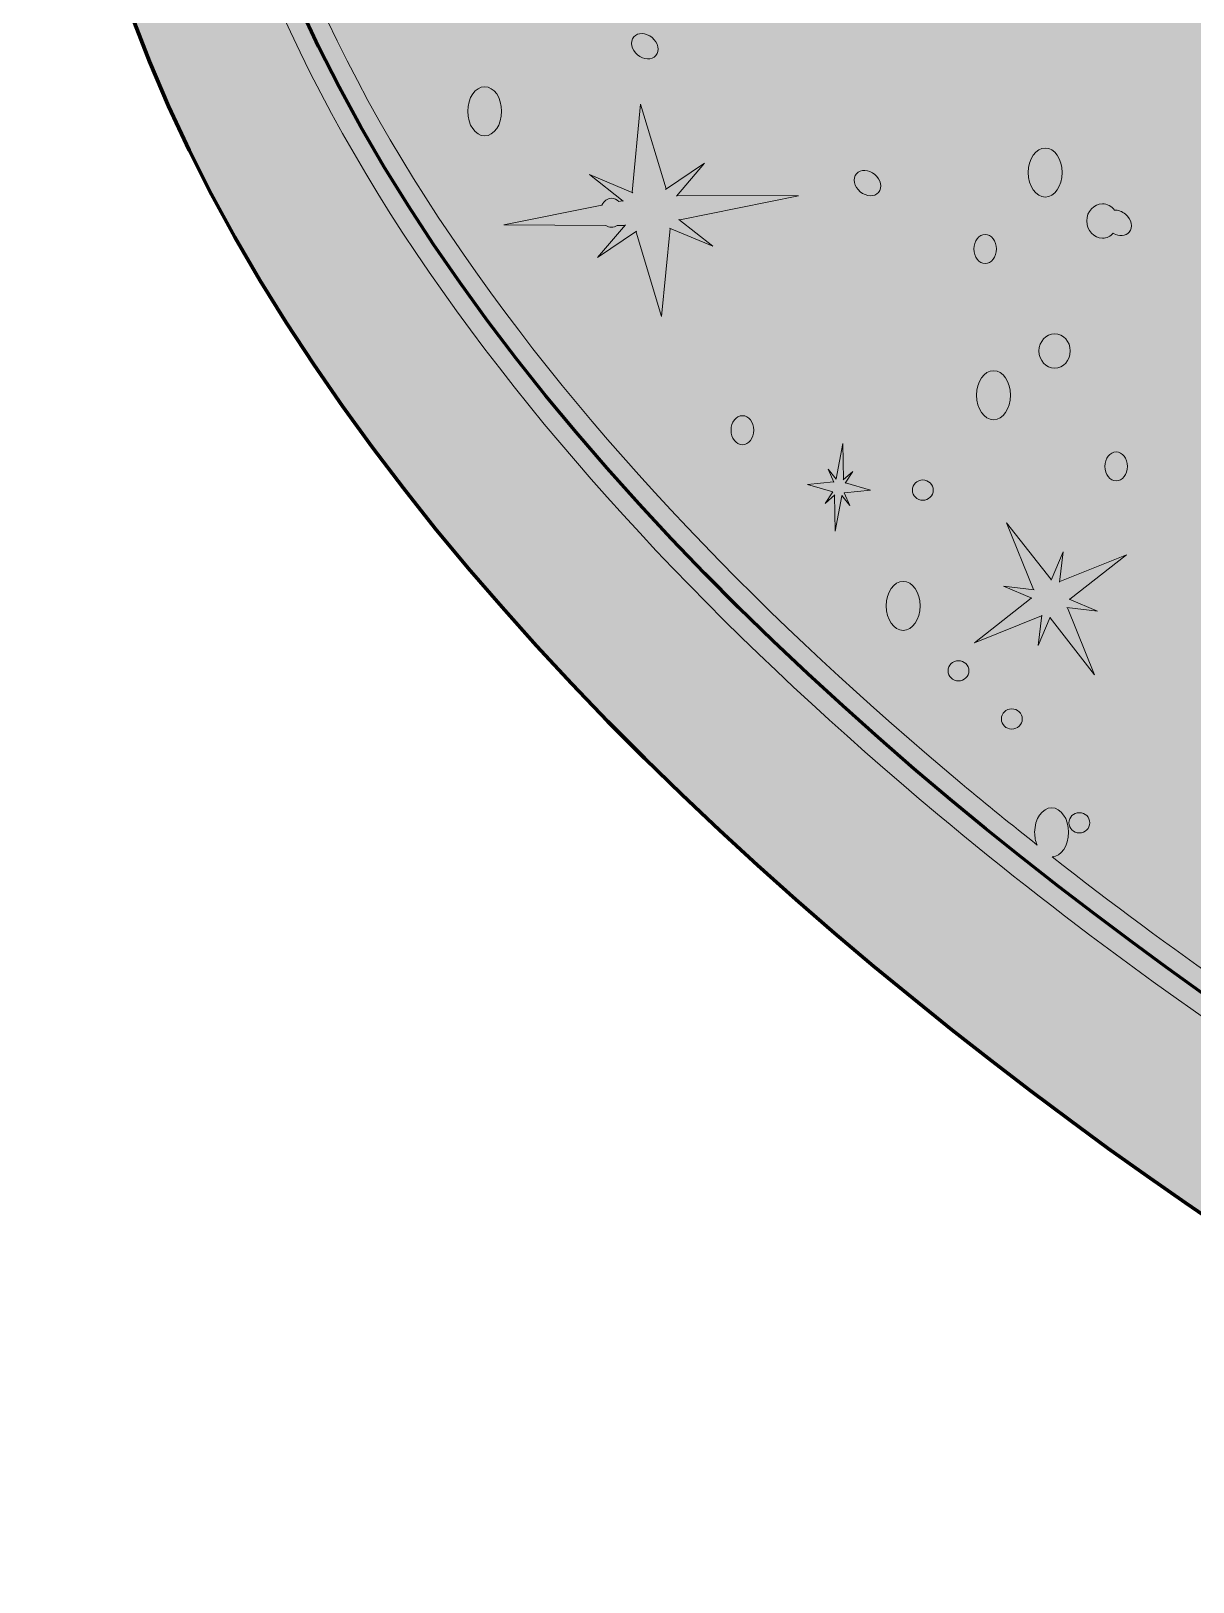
# Model space of a CAD drawing. Header units: millimetres. Extents: x 2.1 to 56, y 0.5 to 70.6.
# Drawn here: x 2.12 to 19.32, y 0.5 to 23.46 of the extents above; entities that cross this region are included whole.
import ezdxf

# ---------------------------------------------------------------- set-up
doc = ezdxf.new("R2010")
doc.units = ezdxf.units.MM

msp = doc.modelspace()

# ---------------------------------------------------------------- hatches: boundary and pattern name
at = {"true_color": 0x000000, "transparency": 33554687}
h = msp.add_hatch(color=18, dxfattribs=at)
edge = h.paths.add_edge_path(flags=0)
edge.add_spline(control_points=[(2.18, 58.849), (2.121, 62.163), (15.096, 70.58), (29.023, 70.516), (41.935, 70.457), (56.015, 62.173), (56, 58.849), (55.929, 43.515), (56.034, 43.399), (55.624, 27.611), (55.341, 16.727), (31.99, 0.499), (29.023, 0.889), (25.602, 1.338), (2.776, 14.306), (2.557, 29.116), (2.372, 41.574), (2.358, 48.941), (2.18, 58.849)], knot_values=[0, 0, 0, 0, 1, 1, 1, 2, 2, 2, 3, 3, 3, 4, 4, 4, 5, 5, 5, 6, 6, 6, 6], degree=3, periodic=1)
at = {"true_color": 0xffffff, "transparency": 33554687}
h = msp.add_hatch(color=7, dxfattribs=at)
edge = h.paths.add_edge_path(flags=0)
edge.add_spline(control_points=[(11.039, 23.372), (11.098, 23.443), (11.22, 23.438), (11.311, 23.362), (11.402, 23.286), (11.427, 23.167), (11.367, 23.096), (11.308, 23.025), (11.186, 23.03), (11.096, 23.106), (11.005, 23.182), (10.98, 23.301), (11.039, 23.372)], knot_values=[0, 0, 0, 0, 1, 1, 1, 2, 2, 2, 3, 3, 3, 4, 4, 4, 4], degree=3, periodic=1)
h = msp.add_hatch(color=7, dxfattribs=at)
edge = h.paths.add_edge_path(flags=0)
edge.add_spline(control_points=[(8.834, 22.634), (8.973, 22.634), (9.085, 22.471), (9.085, 22.271), (9.085, 22.071), (8.973, 21.908), (8.834, 21.908), (8.696, 21.908), (8.583, 22.071), (8.583, 22.271), (8.583, 22.471), (8.696, 22.634), (8.834, 22.634)], knot_values=[0, 0, 0, 0, 1, 1, 1, 2, 2, 2, 3, 3, 3, 4, 4, 4, 4], degree=3, periodic=1)
h = msp.add_hatch(color=7, dxfattribs=at)
edge = h.paths.add_edge_path(flags=0)
edge.add_spline(control_points=[(10.627, 20.583), (10.627, 20.583), (9.117, 20.589), (9.117, 20.589), (9.117, 20.589), (10.569, 20.883), (10.569, 20.883), (10.598, 20.943), (10.651, 20.983), (10.71, 20.983), (10.751, 20.983), (10.788, 20.965), (10.817, 20.934), (10.817, 20.934), (10.87, 20.945), (10.87, 20.945), (10.87, 20.945), (10.885, 20.94), (10.885, 20.94), (10.885, 20.94), (10.384, 21.334), (10.384, 21.334), (10.384, 21.334), (11.026, 21.064), (11.026, 21.064), (11.026, 21.064), (11.016, 21.073), (11.016, 21.073), (11.016, 21.073), (11.142, 22.375), (11.142, 22.375), (11.142, 22.375), (11.52, 21.123), (11.52, 21.123), (11.52, 21.123), (11.512, 21.112), (11.512, 21.112), (11.512, 21.112), (12.089, 21.502), (12.089, 21.502), (12.089, 21.502), (11.674, 21.017), (11.674, 21.017), (11.674, 21.017), (11.688, 21.025), (11.688, 21.025), (11.688, 21.025), (13.477, 21.019), (13.477, 21.019), (13.477, 21.019), (11.724, 20.663), (11.724, 20.663), (11.724, 20.663), (11.708, 20.668), (11.708, 20.668), (11.708, 20.668), (12.21, 20.273), (12.21, 20.273), (12.21, 20.273), (11.568, 20.543), (11.568, 20.543), (11.568, 20.543), (11.578, 20.534), (11.578, 20.534), (11.578, 20.534), (11.452, 19.233), (11.452, 19.233), (11.452, 19.233), (11.074, 20.484), (11.074, 20.484), (11.074, 20.484), (11.082, 20.496), (11.082, 20.496), (11.082, 20.496), (10.505, 20.105), (10.505, 20.105), (10.505, 20.105), (10.92, 20.59), (10.92, 20.59), (10.92, 20.59), (10.906, 20.582), (10.906, 20.582), (10.906, 20.582), (10.793, 20.583), (10.793, 20.583), (10.769, 20.565), (10.74, 20.554), (10.71, 20.554), (10.68, 20.554), (10.651, 20.565), (10.627, 20.583)], knot_values=[0, 0, 0, 0, 1, 1, 1, 2, 2, 2, 3, 3, 3, 4, 4, 4, 5, 5, 5, 6, 6, 6, 7, 7, 7, 8, 8, 8, 9, 9, 9, 10, 10, 10, 11, 11, 11, 12, 12, 12, 13, 13, 13, 14, 14, 14, 15, 15, 15, 16, 16, 16, 17, 17, 17, 18, 18, 18, 19, 19, 19, 20, 20, 20, 21, 21, 21, 22, 22, 22, 23, 23, 23, 24, 24, 24, 25, 25, 25, 26, 26, 26, 27, 27, 27, 28, 28, 28, 29, 29, 29, 30, 30, 30, 30], degree=3, periodic=1)
h = msp.add_hatch(color=7, dxfattribs=at)
edge = h.paths.add_edge_path(flags=0)
edge.add_spline(control_points=[(17.13, 21.727), (17.268, 21.727), (17.381, 21.564), (17.381, 21.364), (17.381, 21.164), (17.268, 21.001), (17.13, 21.001), (16.992, 21.001), (16.879, 21.164), (16.879, 21.364), (16.879, 21.564), (16.992, 21.727), (17.13, 21.727)], knot_values=[0, 0, 0, 0, 1, 1, 1, 2, 2, 2, 3, 3, 3, 4, 4, 4, 4], degree=3, periodic=1)
h = msp.add_hatch(color=7, dxfattribs=at)
edge = h.paths.add_edge_path(flags=0)
edge.add_spline(control_points=[(14.335, 21.347), (14.395, 21.418), (14.516, 21.413), (14.607, 21.337), (14.698, 21.261), (14.723, 21.142), (14.664, 21.071), (14.604, 21), (14.482, 21.005), (14.392, 21.081), (14.301, 21.157), (14.276, 21.277), (14.335, 21.347)], knot_values=[0, 0, 0, 0, 1, 1, 1, 2, 2, 2, 3, 3, 3, 4, 4, 4, 4], degree=3, periodic=1)
h = msp.add_hatch(color=7, dxfattribs=at)
edge = h.paths.add_edge_path(flags=0)
edge.add_spline(control_points=[(18.155, 20.808), (18.208, 20.81), (18.267, 20.79), (18.317, 20.748), (18.407, 20.672), (18.433, 20.553), (18.373, 20.482), (18.321, 20.42), (18.222, 20.416), (18.137, 20.466), (18.096, 20.422), (18.039, 20.394), (17.976, 20.394), (17.848, 20.394), (17.744, 20.508), (17.744, 20.648), (17.744, 20.788), (17.848, 20.902), (17.976, 20.902), (18.048, 20.902), (18.113, 20.865), (18.155, 20.808)], knot_values=[0, 0, 0, 0, 1, 1, 1, 2, 2, 2, 3, 3, 3, 4, 4, 4, 5, 5, 5, 6, 6, 6, 7, 7, 7, 7], degree=3, periodic=1)
h = msp.add_hatch(color=7, dxfattribs=at)
edge = h.paths.add_edge_path(flags=0)
edge.add_spline(control_points=[(16.241, 20.447), (16.333, 20.447), (16.408, 20.351), (16.408, 20.233), (16.408, 20.114), (16.333, 20.018), (16.241, 20.018), (16.148, 20.018), (16.073, 20.114), (16.073, 20.233), (16.073, 20.351), (16.148, 20.447), (16.241, 20.447)], knot_values=[0, 0, 0, 0, 1, 1, 1, 2, 2, 2, 3, 3, 3, 4, 4, 4, 4], degree=3, periodic=1)
h = msp.add_hatch(color=7, dxfattribs=at)
edge = h.paths.add_edge_path(flags=0)
edge.add_spline(control_points=[(17.268, 18.976), (17.396, 18.976), (17.5, 18.863), (17.5, 18.723), (17.5, 18.583), (17.396, 18.469), (17.268, 18.469), (17.141, 18.469), (17.037, 18.583), (17.037, 18.723), (17.037, 18.863), (17.141, 18.976), (17.268, 18.976)], knot_values=[0, 0, 0, 0, 1, 1, 1, 2, 2, 2, 3, 3, 3, 4, 4, 4, 4], degree=3, periodic=1)
h = msp.add_hatch(color=7, dxfattribs=at)
edge = h.paths.add_edge_path(flags=0)
edge.add_spline(control_points=[(16.365, 18.431), (16.504, 18.431), (16.616, 18.268), (16.616, 18.068), (16.616, 17.868), (16.504, 17.705), (16.365, 17.705), (16.227, 17.705), (16.114, 17.868), (16.114, 18.068), (16.114, 18.268), (16.227, 18.431), (16.365, 18.431)], knot_values=[0, 0, 0, 0, 1, 1, 1, 2, 2, 2, 3, 3, 3, 4, 4, 4, 4], degree=3, periodic=1)
h = msp.add_hatch(color=7, dxfattribs=at)
edge = h.paths.add_edge_path(flags=0)
edge.add_spline(control_points=[(12.648, 17.765), (12.74, 17.765), (12.815, 17.669), (12.815, 17.551), (12.815, 17.432), (12.74, 17.336), (12.648, 17.336), (12.555, 17.336), (12.48, 17.432), (12.48, 17.551), (12.48, 17.669), (12.555, 17.765), (12.648, 17.765)], knot_values=[0, 0, 0, 0, 1, 1, 1, 2, 2, 2, 3, 3, 3, 4, 4, 4, 4], degree=3, periodic=1)
for points in [[(14, 16.783), (13.918, 16.973), (14.036, 16.826), (14.035, 16.83), (14.135, 17.351), (14.143, 16.82), (14.14, 16.816), (14.283, 16.941), (14.169, 16.768), (14.172, 16.771), (14.544, 16.662), (14.159, 16.621), (14.156, 16.624), (14.238, 16.435), (14.119, 16.582), (14.121, 16.578), (14.02, 16.056), (14.013, 16.587), (14.016, 16.591), (13.873, 16.467), (13.987, 16.639), (13.984, 16.637), (13.611, 16.745), (13.997, 16.786)], [(16.932, 15.063), (16.514, 15.241), (16.965, 15.187), (16.956, 15.191), (16.557, 16.181), (17.216, 15.342), (17.216, 15.332), (17.393, 15.75), (17.339, 15.299), (17.344, 15.308), (18.333, 15.707), (17.494, 15.048), (17.484, 15.048), (17.903, 14.87), (17.451, 14.925), (17.46, 14.92), (17.86, 13.931), (17.2, 14.77), (17.201, 14.78), (17.023, 14.361), (17.077, 14.813), (17.072, 14.804), (16.083, 14.404), (16.922, 15.063)]]:
    msp.add_hatch(color=7, dxfattribs=at).paths.add_polyline_path(points, flags=0)
h = msp.add_hatch(color=7, dxfattribs=at)
edge = h.paths.add_edge_path(flags=0)
edge.add_spline(control_points=[(18.178, 17.229), (18.271, 17.229), (18.345, 17.133), (18.345, 17.015), (18.345, 16.896), (18.271, 16.8), (18.178, 16.8), (18.086, 16.8), (18.011, 16.896), (18.011, 17.015), (18.011, 17.133), (18.086, 17.229), (18.178, 17.229)], knot_values=[0, 0, 0, 0, 1, 1, 1, 2, 2, 2, 3, 3, 3, 4, 4, 4, 4], degree=3, periodic=1)
h = msp.add_hatch(color=7, dxfattribs=at)
edge = h.paths.add_edge_path(flags=0)
edge.add_spline(control_points=[(15.317, 16.813), (15.402, 16.813), (15.472, 16.746), (15.472, 16.663), (15.472, 16.581), (15.402, 16.513), (15.317, 16.513), (15.232, 16.513), (15.163, 16.581), (15.163, 16.663), (15.163, 16.746), (15.232, 16.813), (15.317, 16.813)], knot_values=[0, 0, 0, 0, 1, 1, 1, 2, 2, 2, 3, 3, 3, 4, 4, 4, 4], degree=3, periodic=1)
h = msp.add_hatch(color=7, dxfattribs=at)
edge = h.paths.add_edge_path(flags=0)
edge.add_spline(control_points=[(15.027, 15.312), (15.165, 15.312), (15.278, 15.15), (15.278, 14.949), (15.278, 14.749), (15.165, 14.587), (15.027, 14.587), (14.888, 14.587), (14.776, 14.749), (14.776, 14.949), (14.776, 15.15), (14.888, 15.312), (15.027, 15.312)], knot_values=[0, 0, 0, 0, 1, 1, 1, 2, 2, 2, 3, 3, 3, 4, 4, 4, 4], degree=3, periodic=1)
h = msp.add_hatch(color=7, dxfattribs=at)
edge = h.paths.add_edge_path(flags=0)
edge.add_spline(control_points=[(15.846, 14.138), (15.931, 14.138), (16, 14.071), (16, 13.988), (16, 13.906), (15.931, 13.838), (15.846, 13.838), (15.76, 13.838), (15.691, 13.906), (15.691, 13.988), (15.691, 14.071), (15.76, 14.138), (15.846, 14.138)], knot_values=[0, 0, 0, 0, 1, 1, 1, 2, 2, 2, 3, 3, 3, 4, 4, 4, 4], degree=3, periodic=1)
h = msp.add_hatch(color=7, dxfattribs=at)
edge = h.paths.add_edge_path(flags=0)
edge.add_spline(control_points=[(16.634, 13.425), (16.72, 13.425), (16.789, 13.358), (16.789, 13.275), (16.789, 13.192), (16.72, 13.125), (16.634, 13.125), (16.549, 13.125), (16.48, 13.192), (16.48, 13.275), (16.48, 13.358), (16.549, 13.425), (16.634, 13.425)], knot_values=[0, 0, 0, 0, 1, 1, 1, 2, 2, 2, 3, 3, 3, 4, 4, 4, 4], degree=3, periodic=1)
h = msp.add_hatch(color=7, dxfattribs=at)
edge = h.paths.add_edge_path(flags=0)
edge.add_spline(control_points=[(17.224, 11.96), (17.362, 11.96), (17.475, 11.797), (17.475, 11.597), (17.475, 11.397), (17.362, 11.234), (17.224, 11.234), (17.085, 11.234), (16.973, 11.397), (16.973, 11.597), (16.973, 11.797), (17.085, 11.96), (17.224, 11.96)], knot_values=[0, 0, 0, 0, 1, 1, 1, 2, 2, 2, 3, 3, 3, 4, 4, 4, 4], degree=3, periodic=1)
h = msp.add_hatch(color=7, dxfattribs=at)
edge = h.paths.add_edge_path(flags=0)
edge.add_spline(control_points=[(17.634, 11.888), (17.72, 11.888), (17.789, 11.821), (17.789, 11.738), (17.789, 11.656), (17.72, 11.588), (17.634, 11.588), (17.549, 11.588), (17.48, 11.656), (17.48, 11.738), (17.48, 11.821), (17.549, 11.888), (17.634, 11.888)], knot_values=[0, 0, 0, 0, 1, 1, 1, 2, 2, 2, 3, 3, 3, 4, 4, 4, 4], degree=3, periodic=1)

# ---------------------------------------------------------------- linework, layer by layer
at = {"color": 18, "linetype": 'Continuous', "lineweight": 9, "true_color": 0x000000}
for points in [[(14, 16.783), (13.918, 16.973), (14.036, 16.826), (14.035, 16.83), (14.135, 17.351), (14.143, 16.82), (14.14, 16.816), (14.283, 16.941), (14.169, 16.768), (14.172, 16.771), (14.544, 16.662), (14.159, 16.621), (14.156, 16.624), (14.238, 16.435), (14.119, 16.582), (14.121, 16.578), (14.02, 16.056), (14.013, 16.587), (14.016, 16.591), (13.873, 16.467), (13.987, 16.639), (13.984, 16.637), (13.611, 16.745), (13.997, 16.786), (14, 16.783)], [(16.932, 15.063), (16.514, 15.241), (16.965, 15.187), (16.956, 15.191), (16.557, 16.181), (17.216, 15.342), (17.216, 15.332), (17.393, 15.75), (17.339, 15.299), (17.344, 15.308), (18.333, 15.707), (17.494, 15.048), (17.484, 15.048), (17.903, 14.87), (17.451, 14.925), (17.46, 14.92), (17.86, 13.931), (17.2, 14.77), (17.201, 14.78), (17.023, 14.361), (17.077, 14.813), (17.072, 14.804), (16.083, 14.404), (16.922, 15.063), (16.932, 15.063)]]:
    msp.add_lwpolyline(points, close=True, dxfattribs=at)
at = {"color": 7, "linetype": 'Continuous', "lineweight": 158, "true_color": 0xffffff}
msp.add_open_spline([(2.18, 58.849), (2.358, 48.941), (2.372, 41.574), (2.557, 29.116), (2.776, 14.306), (25.602, 1.338), (29.023, 0.889), (31.99, 0.499), (55.341, 16.727), (55.624, 27.611), (56.034, 43.399), (55.929, 43.515), (56, 58.849), (56.015, 62.173), (41.935, 70.457), (29.023, 70.516), (15.096, 70.58), (2.121, 62.163), (2.18, 58.849)], degree=3, knots=[0, 0, 0, 0, 1, 1, 1, 2, 2, 2, 3, 3, 3, 4, 4, 4, 5, 5, 5, 6, 6, 6, 6], dxfattribs=at)
at = {"color": 18, "linetype": 'Continuous', "lineweight": 9, "true_color": 0x000000}
for points, knots in [([(54.172, 51.633), (54.147, 42.936), (54.164, 40.895), (53.847, 28.675), (53.783, 26.218), (52.481, 23.466), (50.482, 20.715), (47.528, 16.65), (43.056, 12.573), (38.944, 9.44), (35.741, 6.998), (32.755, 5.129), (30.875, 4.276), (30.005, 3.881), (29.348, 3.708), (28.991, 3.755), (28.501, 3.819), (27.594, 4.146), (26.407, 4.713), (23.715, 6), (19.533, 8.526), (15.533, 11.868), (9.787, 16.671), (4.436, 23.161), (4.333, 30.067), (4.163, 41.555), (4.151, 48.349), (3.986, 57.485), (3.979, 57.897), (4.154, 58.391), (4.515, 58.931), (5.009, 59.672), (5.855, 60.522), (6.993, 61.401), (11.337, 64.754), (19.966, 68.578), (29.029, 68.537), (37.429, 68.499), (46.36, 64.715), (50.958, 61.389), (52.161, 60.518), (53.071, 59.676), (53.607, 58.939), (54, 58.399), (54.196, 57.904), (54.194, 57.489), (54.184, 55.311), (54.177, 53.467), (54.173, 51.851), (54.201, 51.78), (54.2, 51.702), (54.172, 51.633)], [0, 0, 0, 0, 1, 1, 1, 2, 2, 2, 3, 3, 3, 4, 4, 4, 5, 5, 5, 6, 6, 6, 7, 7, 7, 8, 8, 8, 9, 9, 9, 10, 10, 10, 11, 11, 11, 12, 12, 12, 13, 13, 13, 14, 14, 14, 15, 15, 15, 16, 16, 16, 17, 17, 17, 17]), ([(53.375, 32.803), (53.585, 41.525), (53.575, 44.031), (53.597, 51.666), (52.67, 52.775), (44.08, 62.555), (29.09, 62.551), (13.964, 62.547), (5.441, 52.2), (4.658, 51.208), (4.715, 46.84), (4.751, 42.647), (4.809, 37.645), (4.812, 37.645), (4.815, 37.646), (4.819, 37.646), (4.911, 37.646), (4.986, 37.549), (4.986, 37.431), (4.986, 37.313), (4.911, 37.217), (4.819, 37.217), (4.819, 37.217), (4.814, 37.217), (4.814, 37.217), (4.825, 36.294), (4.837, 35.344), (4.849, 34.36), (4.892, 34.472), (4.975, 34.548), (5.069, 34.548), (5.208, 34.548), (5.32, 34.385), (5.32, 34.185), (5.32, 33.985), (5.208, 33.822), (5.069, 33.822), (4.978, 33.822), (4.898, 33.893), (4.854, 33.998), (4.871, 32.749), (4.889, 31.446), (4.909, 30.075), (5.009, 23.323), (10.284, 17.005), (15.902, 12.31), (16.27, 12.003), (16.639, 11.702), (17.009, 11.409), (16.986, 11.464), (16.973, 11.528), (16.973, 11.597), (16.973, 11.797), (17.085, 11.96), (17.224, 11.96), (17.362, 11.96), (17.475, 11.797), (17.475, 11.597), (17.475, 11.4), (17.366, 11.24), (17.231, 11.234), (20.762, 8.462), (24.29, 6.363), (26.656, 5.232), (27.764, 4.702), (28.608, 4.385), (29.066, 4.325), (29.365, 4.286), (29.906, 4.468), (30.637, 4.8), (32.265, 5.538), (34.73, 7.051), (37.445, 9.038), (37.436, 9.057), (37.431, 9.078), (37.431, 9.1), (37.431, 9.183), (37.5, 9.25), (37.586, 9.25), (37.624, 9.25), (37.658, 9.237), (37.685, 9.215), (37.986, 9.437), (38.29, 9.664), (38.596, 9.897), (39.471, 10.565), (40.364, 11.275), (41.254, 12.019), (41.233, 12.045), (41.22, 12.078), (41.22, 12.113), (41.22, 12.196), (41.289, 12.263), (41.374, 12.263), (41.419, 12.263), (41.459, 12.245), (41.487, 12.215), (44.655, 14.885), (47.777, 17.972), (50.016, 21.054), (51.936, 23.696), (53.21, 26.33), (53.271, 28.69), (53.31, 30.199), (53.345, 31.552), (53.374, 32.782), (53.374, 32.782), (52.448, 32.427), (52.448, 32.427), (52.448, 32.427), (52.439, 32.43), (52.439, 32.43), (52.439, 32.43), (52.786, 32.137), (52.786, 32.137), (52.786, 32.137), (52.371, 32.322), (52.371, 32.322), (52.371, 32.322), (52.378, 32.315), (52.378, 32.315), (52.378, 32.315), (52.468, 31.252), (52.468, 31.252), (52.468, 31.252), (52.085, 32.248), (52.085, 32.248), (52.085, 32.248), (52.089, 32.257), (52.089, 32.257), (52.089, 32.257), (51.795, 31.91), (51.795, 31.91), (51.795, 31.91), (51.98, 32.325), (51.98, 32.325), (51.98, 32.325), (51.973, 32.318), (51.973, 32.318), (51.973, 32.318), (50.91, 32.228), (50.91, 32.228), (50.91, 32.228), (51.906, 32.61), (51.906, 32.61), (51.906, 32.61), (51.916, 32.607), (51.916, 32.607), (51.916, 32.607), (51.568, 32.901), (51.568, 32.901), (51.568, 32.901), (51.984, 32.716), (51.984, 32.716), (51.984, 32.716), (51.977, 32.723), (51.977, 32.723), (51.977, 32.723), (51.887, 33.786), (51.887, 33.786), (51.887, 33.786), (52.269, 32.79), (52.269, 32.79), (52.269, 32.79), (52.266, 32.78), (52.266, 32.78), (52.266, 32.78), (52.559, 33.128), (52.559, 33.128), (52.559, 33.128), (52.374, 32.712), (52.374, 32.712), (52.374, 32.712), (52.381, 32.719), (52.381, 32.719), (52.381, 32.719), (53.375, 32.803), (53.375, 32.803)], [0, 0, 0, 0, 1, 1, 1, 2, 2, 2, 3, 3, 3, 4, 4, 4, 5, 5, 5, 6, 6, 6, 7, 7, 7, 8, 8, 8, 9, 9, 9, 10, 10, 10, 11, 11, 11, 12, 12, 12, 13, 13, 13, 14, 14, 14, 15, 15, 15, 16, 16, 16, 17, 17, 17, 18, 18, 18, 19, 19, 19, 20, 20, 20, 21, 21, 21, 22, 22, 22, 23, 23, 23, 24, 24, 24, 25, 25, 25, 26, 26, 26, 27, 27, 27, 28, 28, 28, 29, 29, 29, 30, 30, 30, 31, 31, 31, 32, 32, 32, 33, 33, 33, 34, 34, 34, 35, 35, 35, 36, 36, 36, 37, 37, 37, 38, 38, 38, 39, 39, 39, 40, 40, 40, 41, 41, 41, 42, 42, 42, 43, 43, 43, 44, 44, 44, 45, 45, 45, 46, 46, 46, 47, 47, 47, 48, 48, 48, 49, 49, 49, 50, 50, 50, 51, 51, 51, 52, 52, 52, 53, 53, 53, 54, 54, 54, 55, 55, 55, 56, 56, 56, 57, 57, 57, 58, 58, 58, 59, 59, 59, 59]), ([(11.039, 23.372), (11.098, 23.443), (11.22, 23.438), (11.311, 23.362), (11.402, 23.286), (11.427, 23.167), (11.367, 23.096), (11.308, 23.025), (11.186, 23.03), (11.096, 23.106), (11.005, 23.182), (10.98, 23.301), (11.039, 23.372)], [0, 0, 0, 0, 1, 1, 1, 2, 2, 2, 3, 3, 3, 4, 4, 4, 4]), ([(8.834, 22.634), (8.973, 22.634), (9.085, 22.471), (9.085, 22.271), (9.085, 22.071), (8.973, 21.908), (8.834, 21.908), (8.696, 21.908), (8.583, 22.071), (8.583, 22.271), (8.583, 22.471), (8.696, 22.634), (8.834, 22.634)], [0, 0, 0, 0, 1, 1, 1, 2, 2, 2, 3, 3, 3, 4, 4, 4, 4]), ([(10.627, 20.583), (10.627, 20.583), (9.117, 20.589), (9.117, 20.589), (9.117, 20.589), (10.569, 20.883), (10.569, 20.883), (10.598, 20.943), (10.651, 20.983), (10.71, 20.983), (10.751, 20.983), (10.788, 20.965), (10.817, 20.934), (10.817, 20.934), (10.87, 20.945), (10.87, 20.945), (10.87, 20.945), (10.885, 20.94), (10.885, 20.94), (10.885, 20.94), (10.384, 21.334), (10.384, 21.334), (10.384, 21.334), (11.026, 21.064), (11.026, 21.064), (11.026, 21.064), (11.016, 21.073), (11.016, 21.073), (11.016, 21.073), (11.142, 22.375), (11.142, 22.375), (11.142, 22.375), (11.52, 21.123), (11.52, 21.123), (11.52, 21.123), (11.512, 21.112), (11.512, 21.112), (11.512, 21.112), (12.089, 21.502), (12.089, 21.502), (12.089, 21.502), (11.674, 21.017), (11.674, 21.017), (11.674, 21.017), (11.688, 21.025), (11.688, 21.025), (11.688, 21.025), (13.477, 21.019), (13.477, 21.019), (13.477, 21.019), (11.724, 20.663), (11.724, 20.663), (11.724, 20.663), (11.708, 20.668), (11.708, 20.668), (11.708, 20.668), (12.21, 20.273), (12.21, 20.273), (12.21, 20.273), (11.568, 20.543), (11.568, 20.543), (11.568, 20.543), (11.578, 20.534), (11.578, 20.534), (11.578, 20.534), (11.452, 19.233), (11.452, 19.233), (11.452, 19.233), (11.074, 20.484), (11.074, 20.484), (11.074, 20.484), (11.082, 20.496), (11.082, 20.496), (11.082, 20.496), (10.505, 20.105), (10.505, 20.105), (10.505, 20.105), (10.92, 20.59), (10.92, 20.59), (10.92, 20.59), (10.906, 20.582), (10.906, 20.582), (10.906, 20.582), (10.793, 20.583), (10.793, 20.583), (10.769, 20.565), (10.74, 20.554), (10.71, 20.554), (10.68, 20.554), (10.651, 20.565), (10.627, 20.583)], [0, 0, 0, 0, 1, 1, 1, 2, 2, 2, 3, 3, 3, 4, 4, 4, 5, 5, 5, 6, 6, 6, 7, 7, 7, 8, 8, 8, 9, 9, 9, 10, 10, 10, 11, 11, 11, 12, 12, 12, 13, 13, 13, 14, 14, 14, 15, 15, 15, 16, 16, 16, 17, 17, 17, 18, 18, 18, 19, 19, 19, 20, 20, 20, 21, 21, 21, 22, 22, 22, 23, 23, 23, 24, 24, 24, 25, 25, 25, 26, 26, 26, 27, 27, 27, 28, 28, 28, 29, 29, 29, 30, 30, 30, 30]), ([(17.13, 21.727), (17.268, 21.727), (17.381, 21.564), (17.381, 21.364), (17.381, 21.164), (17.268, 21.001), (17.13, 21.001), (16.992, 21.001), (16.879, 21.164), (16.879, 21.364), (16.879, 21.564), (16.992, 21.727), (17.13, 21.727)], [0, 0, 0, 0, 1, 1, 1, 2, 2, 2, 3, 3, 3, 4, 4, 4, 4]), ([(14.335, 21.347), (14.395, 21.418), (14.516, 21.413), (14.607, 21.337), (14.698, 21.261), (14.723, 21.142), (14.664, 21.071), (14.604, 21), (14.482, 21.005), (14.392, 21.081), (14.301, 21.157), (14.276, 21.277), (14.335, 21.347)], [0, 0, 0, 0, 1, 1, 1, 2, 2, 2, 3, 3, 3, 4, 4, 4, 4]), ([(18.155, 20.808), (18.208, 20.81), (18.267, 20.79), (18.317, 20.748), (18.407, 20.672), (18.433, 20.553), (18.373, 20.482), (18.321, 20.42), (18.222, 20.416), (18.137, 20.466), (18.096, 20.422), (18.039, 20.394), (17.976, 20.394), (17.848, 20.394), (17.744, 20.508), (17.744, 20.648), (17.744, 20.788), (17.848, 20.902), (17.976, 20.902), (18.048, 20.902), (18.113, 20.865), (18.155, 20.808)], [0, 0, 0, 0, 1, 1, 1, 2, 2, 2, 3, 3, 3, 4, 4, 4, 5, 5, 5, 6, 6, 6, 7, 7, 7, 7]), ([(16.241, 20.447), (16.333, 20.447), (16.408, 20.351), (16.408, 20.233), (16.408, 20.114), (16.333, 20.018), (16.241, 20.018), (16.148, 20.018), (16.073, 20.114), (16.073, 20.233), (16.073, 20.351), (16.148, 20.447), (16.241, 20.447)], [0, 0, 0, 0, 1, 1, 1, 2, 2, 2, 3, 3, 3, 4, 4, 4, 4]), ([(17.268, 18.976), (17.396, 18.976), (17.5, 18.863), (17.5, 18.723), (17.5, 18.583), (17.396, 18.469), (17.268, 18.469), (17.141, 18.469), (17.037, 18.583), (17.037, 18.723), (17.037, 18.863), (17.141, 18.976), (17.268, 18.976)], [0, 0, 0, 0, 1, 1, 1, 2, 2, 2, 3, 3, 3, 4, 4, 4, 4]), ([(16.365, 18.431), (16.504, 18.431), (16.616, 18.268), (16.616, 18.068), (16.616, 17.868), (16.504, 17.705), (16.365, 17.705), (16.227, 17.705), (16.114, 17.868), (16.114, 18.068), (16.114, 18.268), (16.227, 18.431), (16.365, 18.431)], [0, 0, 0, 0, 1, 1, 1, 2, 2, 2, 3, 3, 3, 4, 4, 4, 4]), ([(12.648, 17.765), (12.74, 17.765), (12.815, 17.669), (12.815, 17.551), (12.815, 17.432), (12.74, 17.336), (12.648, 17.336), (12.555, 17.336), (12.48, 17.432), (12.48, 17.551), (12.48, 17.669), (12.555, 17.765), (12.648, 17.765)], [0, 0, 0, 0, 1, 1, 1, 2, 2, 2, 3, 3, 3, 4, 4, 4, 4]), ([(18.178, 17.229), (18.271, 17.229), (18.345, 17.133), (18.345, 17.015), (18.345, 16.896), (18.271, 16.8), (18.178, 16.8), (18.086, 16.8), (18.011, 16.896), (18.011, 17.015), (18.011, 17.133), (18.086, 17.229), (18.178, 17.229)], [0, 0, 0, 0, 1, 1, 1, 2, 2, 2, 3, 3, 3, 4, 4, 4, 4]), ([(15.317, 16.813), (15.402, 16.813), (15.472, 16.746), (15.472, 16.663), (15.472, 16.581), (15.402, 16.513), (15.317, 16.513), (15.232, 16.513), (15.163, 16.581), (15.163, 16.663), (15.163, 16.746), (15.232, 16.813), (15.317, 16.813)], [0, 0, 0, 0, 1, 1, 1, 2, 2, 2, 3, 3, 3, 4, 4, 4, 4]), ([(15.027, 15.312), (15.165, 15.312), (15.278, 15.15), (15.278, 14.949), (15.278, 14.749), (15.165, 14.587), (15.027, 14.587), (14.888, 14.587), (14.776, 14.749), (14.776, 14.949), (14.776, 15.15), (14.888, 15.312), (15.027, 15.312)], [0, 0, 0, 0, 1, 1, 1, 2, 2, 2, 3, 3, 3, 4, 4, 4, 4]), ([(15.846, 14.138), (15.931, 14.138), (16, 14.071), (16, 13.988), (16, 13.906), (15.931, 13.838), (15.846, 13.838), (15.76, 13.838), (15.691, 13.906), (15.691, 13.988), (15.691, 14.071), (15.76, 14.138), (15.846, 14.138)], [0, 0, 0, 0, 1, 1, 1, 2, 2, 2, 3, 3, 3, 4, 4, 4, 4]), ([(16.634, 13.425), (16.72, 13.425), (16.789, 13.358), (16.789, 13.275), (16.789, 13.192), (16.72, 13.125), (16.634, 13.125), (16.549, 13.125), (16.48, 13.192), (16.48, 13.275), (16.48, 13.358), (16.549, 13.425), (16.634, 13.425)], [0, 0, 0, 0, 1, 1, 1, 2, 2, 2, 3, 3, 3, 4, 4, 4, 4]), ([(17.634, 11.888), (17.72, 11.888), (17.789, 11.821), (17.789, 11.738), (17.789, 11.656), (17.72, 11.588), (17.634, 11.588), (17.549, 11.588), (17.48, 11.656), (17.48, 11.738), (17.48, 11.821), (17.549, 11.888), (17.634, 11.888)], [0, 0, 0, 0, 1, 1, 1, 2, 2, 2, 3, 3, 3, 4, 4, 4, 4])]:
    msp.add_open_spline(points, degree=3, knots=knots, dxfattribs=at)
at = {"color": 7, "linetype": 'Continuous', "lineweight": 60, "true_color": 0xffffff}
msp.add_open_spline([(4.274, 57.49), (4.438, 48.353), (4.451, 41.56), (4.621, 30.071), (4.824, 16.413), (25.874, 4.454), (29.028, 4.04), (31.765, 3.681), (53.298, 18.646), (53.559, 28.683), (53.937, 43.242), (53.84, 43.349), (53.906, 57.49), (53.92, 60.556), (40.936, 68.195), (29.028, 68.249), (16.185, 68.308), (4.219, 60.546), (4.274, 57.49)], degree=3, knots=[0, 0, 0, 0, 1, 1, 1, 2, 2, 2, 3, 3, 3, 4, 4, 4, 5, 5, 5, 6, 6, 6, 6], dxfattribs=at)

doc.saveas('drawing.dxf')
